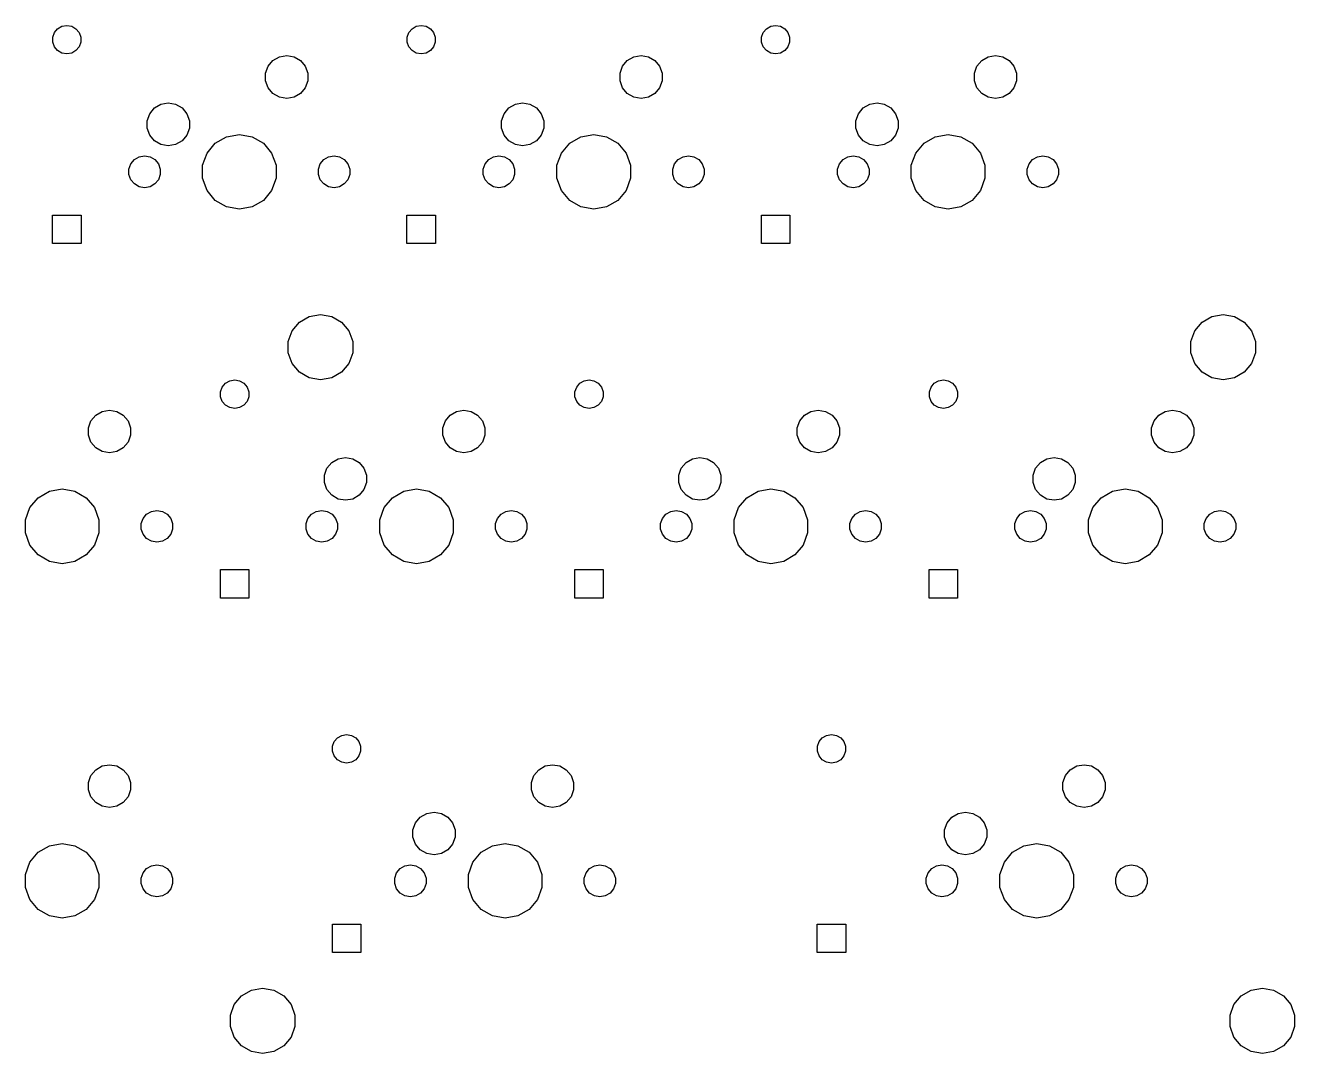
# Model space of a CAD drawing. Extents: x 30 to 168, y -145 to -30.
# Drawn here: x 99.8 to 167.8, y -145.3 to -90.2 of the extents above; entities that cross this region are included whole.
import ezdxf

# ---------------------------------------------------------------- set-up
doc = ezdxf.new("R2010")
doc.units = 0
doc.header["$MEASUREMENT"] = 0
doc.layers.add('BLACK', color=7, linetype='CONTINUOUS')

msp = doc.modelspace()

# ---------------------------------------------------------------- linework, layer by layer
at = {"layer": 'Black'}
for p, q in [((101.338, -90.5375), (101.508, -90.334)), ((101.508, -90.334), (101.738, -90.2012)), ((101.738, -90.2012), (102, -90.1551)), ((102, -90.1551), (102.262, -90.2012)), ((102.262, -90.2012), (102.492, -90.334)), ((102.492, -90.334), (102.662, -90.5375)), ((120.338, -90.5375), (120.508, -90.334)), ((120.508, -90.334), (120.738, -90.2012)), ((120.738, -90.2012), (121, -90.1551)), ((121, -90.1551), (121.262, -90.2012)), ((121.262, -90.2012), (121.492, -90.334)), ((121.492, -90.334), (121.662, -90.5375)), ((139.338, -90.5375), (139.508, -90.334)), ((139.508, -90.334), (139.738, -90.2012)), ((139.738, -90.2012), (140, -90.1551)), ((140, -90.1551), (140.262, -90.2012)), ((140.262, -90.2012), (140.492, -90.334)), ((140.492, -90.334), (140.662, -90.5375)), ((101.247, -90.7872), (101.338, -90.5375)), ((101.247, -91.0528), (101.247, -90.7872)), ((101.338, -91.3025), (101.247, -91.0528)), ((102.662, -90.5375), (102.753, -90.7872)), ((102.753, -91.0528), (102.662, -91.3025)), ((102.753, -90.7872), (102.753, -91.0528)), ((120.247, -90.7872), (120.338, -90.5375)), ((120.247, -91.0528), (120.247, -90.7872)), ((120.338, -91.3025), (120.247, -91.0528)), ((121.662, -90.5375), (121.753, -90.7872)), ((121.753, -91.0528), (121.662, -91.3025)), ((121.753, -90.7872), (121.753, -91.0528)), ((139.247, -90.7872), (139.338, -90.5375)), ((139.247, -91.0528), (139.247, -90.7872)), ((139.338, -91.3025), (139.247, -91.0528)), ((140.662, -90.5375), (140.753, -90.7872)), ((140.753, -91.0528), (140.662, -91.3025)), ((140.753, -90.7872), (140.753, -91.0528)), ((101.508, -91.506), (101.338, -91.3025)), ((101.738, -91.6388), (101.508, -91.506)), ((102, -91.6849), (101.738, -91.6388)), ((102.262, -91.6388), (102, -91.6849)), ((102.492, -91.506), (102.262, -91.6388)), ((102.662, -91.3025), (102.492, -91.506)), ((113.052, -92.0411), (113.398, -91.8418)), ((113.398, -91.8418), (113.79, -91.7726)), ((113.79, -91.7726), (114.182, -91.8418)), ((114.182, -91.8418), (114.528, -92.0411)), ((120.508, -91.506), (120.338, -91.3025)), ((120.738, -91.6388), (120.508, -91.506)), ((121, -91.6849), (120.738, -91.6388)), ((121.262, -91.6388), (121, -91.6849)), ((121.492, -91.506), (121.262, -91.6388)), ((121.662, -91.3025), (121.492, -91.506)), ((132.052, -92.0411), (132.398, -91.8418)), ((132.398, -91.8418), (132.79, -91.7726)), ((132.79, -91.7726), (133.182, -91.8418)), ((133.182, -91.8418), (133.528, -92.0411)), ((139.508, -91.506), (139.338, -91.3025)), ((139.738, -91.6388), (139.508, -91.506)), ((140, -91.6849), (139.738, -91.6388)), ((140.262, -91.6388), (140, -91.6849)), ((140.492, -91.506), (140.262, -91.6388)), ((140.662, -91.3025), (140.492, -91.506)), ((151.052, -92.0411), (151.398, -91.8418)), ((151.398, -91.8418), (151.79, -91.7726)), ((151.79, -91.7726), (152.182, -91.8418)), ((152.182, -91.8418), (152.528, -92.0411)), ((112.66, -92.7208), (112.796, -92.3463)), ((112.796, -92.3463), (113.052, -92.0411)), ((114.528, -92.0411), (114.784, -92.3463)), ((114.784, -92.3463), (114.92, -92.7208)), ((131.66, -92.7208), (131.796, -92.3463)), ((131.796, -92.3463), (132.052, -92.0411)), ((133.528, -92.0411), (133.784, -92.3463)), ((133.784, -92.3463), (133.92, -92.7208)), ((150.66, -92.7208), (150.796, -92.3463)), ((150.796, -92.3463), (151.052, -92.0411)), ((152.528, -92.0411), (152.784, -92.3463)), ((152.784, -92.3463), (152.92, -92.7208)), ((112.66, -93.1192), (112.66, -92.7208)), ((112.796, -93.4937), (112.66, -93.1192)), ((114.92, -93.1192), (114.784, -93.4937)), ((114.92, -92.7208), (114.92, -93.1192)), ((131.66, -93.1192), (131.66, -92.7208)), ((131.796, -93.4937), (131.66, -93.1192)), ((133.92, -93.1192), (133.784, -93.4937)), ((133.92, -92.7208), (133.92, -93.1192)), ((150.66, -93.1192), (150.66, -92.7208)), ((150.796, -93.4937), (150.66, -93.1192)), ((152.92, -93.1192), (152.784, -93.4937)), ((152.92, -92.7208), (152.92, -93.1192)), ((113.052, -93.7989), (112.796, -93.4937)), ((113.398, -93.9982), (113.052, -93.7989)), ((114.528, -93.7989), (114.182, -93.9982)), ((114.784, -93.4937), (114.528, -93.7989)), ((132.052, -93.7989), (131.796, -93.4937)), ((132.398, -93.9982), (132.052, -93.7989)), ((133.528, -93.7989), (133.182, -93.9982)), ((133.784, -93.4937), (133.528, -93.7989)), ((151.052, -93.7989), (150.796, -93.4937)), ((151.398, -93.9982), (151.052, -93.7989)), ((152.528, -93.7989), (152.182, -93.9982)), ((152.784, -93.4937), (152.528, -93.7989)), ((106.446, -94.8863), (106.702, -94.5811)), ((106.702, -94.5811), (107.048, -94.3818)), ((107.048, -94.3818), (107.44, -94.3126)), ((107.44, -94.3126), (107.832, -94.3818)), ((107.832, -94.3818), (108.178, -94.5811)), ((108.178, -94.5811), (108.434, -94.8863)), ((113.79, -94.0674), (113.398, -93.9982)), ((114.182, -93.9982), (113.79, -94.0674)), ((125.446, -94.8863), (125.702, -94.5811)), ((125.702, -94.5811), (126.048, -94.3818)), ((126.048, -94.3818), (126.44, -94.3126)), ((126.44, -94.3126), (126.832, -94.3818)), ((126.832, -94.3818), (127.178, -94.5811)), ((127.178, -94.5811), (127.434, -94.8863)), ((132.79, -94.0674), (132.398, -93.9982)), ((133.182, -93.9982), (132.79, -94.0674)), ((144.446, -94.8863), (144.702, -94.5811)), ((144.702, -94.5811), (145.048, -94.3818)), ((145.048, -94.3818), (145.44, -94.3126)), ((145.44, -94.3126), (145.832, -94.3818)), ((145.832, -94.3818), (146.178, -94.5811)), ((146.178, -94.5811), (146.434, -94.8863)), ((151.79, -94.0674), (151.398, -93.9982)), ((152.182, -93.9982), (151.79, -94.0674)), ((106.31, -95.2608), (106.446, -94.8863)), ((106.31, -95.6592), (106.31, -95.2608)), ((108.434, -94.8863), (108.57, -95.2608)), ((108.57, -95.2608), (108.57, -95.6592)), ((125.31, -95.2608), (125.446, -94.8863)), ((125.31, -95.6592), (125.31, -95.2608)), ((127.434, -94.8863), (127.57, -95.2608)), ((127.57, -95.2608), (127.57, -95.6592)), ((144.31, -95.2608), (144.446, -94.8863)), ((144.31, -95.6592), (144.31, -95.2608)), ((146.434, -94.8863), (146.57, -95.2608)), ((146.57, -95.2608), (146.57, -95.6592)), ((106.446, -96.0337), (106.31, -95.6592)), ((108.57, -95.6592), (108.434, -96.0337)), ((125.446, -96.0337), (125.31, -95.6592)), ((127.57, -95.6592), (127.434, -96.0337)), ((144.446, -96.0337), (144.31, -95.6592)), ((146.57, -95.6592), (146.434, -96.0337)), ((106.702, -96.3389), (106.446, -96.0337)), ((107.048, -96.5382), (106.702, -96.3389)), ((107.44, -96.6074), (107.048, -96.5382)), ((107.832, -96.5382), (107.44, -96.6074)), ((108.178, -96.3389), (107.832, -96.5382)), ((108.434, -96.0337), (108.178, -96.3389)), ((109.517, -96.9992), (109.963, -96.4667)), ((109.963, -96.4667), (110.565, -96.1192)), ((110.565, -96.1192), (111.25, -95.9985)), ((111.25, -95.9985), (111.935, -96.1192)), ((111.935, -96.1192), (112.537, -96.4667)), ((112.537, -96.4667), (112.983, -96.9992)), ((125.702, -96.3389), (125.446, -96.0337)), ((126.048, -96.5382), (125.702, -96.3389)), ((126.44, -96.6074), (126.048, -96.5382)), ((126.832, -96.5382), (126.44, -96.6074)), ((127.178, -96.3389), (126.832, -96.5382)), ((127.434, -96.0337), (127.178, -96.3389)), ((128.517, -96.9992), (128.963, -96.4667)), ((128.963, -96.4667), (129.565, -96.1192)), ((129.565, -96.1192), (130.25, -95.9985)), ((130.25, -95.9985), (130.935, -96.1192)), ((130.935, -96.1192), (131.537, -96.4667)), ((131.537, -96.4667), (131.983, -96.9992)), ((144.702, -96.3389), (144.446, -96.0337)), ((145.048, -96.5382), (144.702, -96.3389)), ((145.44, -96.6074), (145.048, -96.5382)), ((145.832, -96.5382), (145.44, -96.6074)), ((146.178, -96.3389), (145.832, -96.5382)), ((146.434, -96.0337), (146.178, -96.3389)), ((147.517, -96.9992), (147.963, -96.4667)), ((147.963, -96.4667), (148.565, -96.1192)), ((148.565, -96.1192), (149.25, -95.9985)), ((149.25, -95.9985), (149.935, -96.1192)), ((149.935, -96.1192), (150.537, -96.4667)), ((150.537, -96.4667), (150.983, -96.9992)), ((105.621, -97.3457), (105.878, -97.1974)), ((105.878, -97.1974), (106.17, -97.1458)), ((106.17, -97.1458), (106.462, -97.1974)), ((106.462, -97.1974), (106.719, -97.3457)), ((109.279, -97.6524), (109.517, -96.9992)), ((112.983, -96.9992), (113.221, -97.6524)), ((115.781, -97.3457), (116.038, -97.1974)), ((116.038, -97.1974), (116.33, -97.1458)), ((116.33, -97.1458), (116.622, -97.1974)), ((116.622, -97.1974), (116.879, -97.3457)), ((124.621, -97.3457), (124.878, -97.1974)), ((124.878, -97.1974), (125.17, -97.1458)), ((125.17, -97.1458), (125.462, -97.1974)), ((125.462, -97.1974), (125.719, -97.3457)), ((128.279, -97.6524), (128.517, -96.9992)), ((131.983, -96.9992), (132.221, -97.6524)), ((134.781, -97.3457), (135.038, -97.1974)), ((135.038, -97.1974), (135.33, -97.1458)), ((135.33, -97.1458), (135.622, -97.1974)), ((135.622, -97.1974), (135.879, -97.3457)), ((143.621, -97.3457), (143.878, -97.1974)), ((143.878, -97.1974), (144.17, -97.1458)), ((144.17, -97.1458), (144.462, -97.1974)), ((144.462, -97.1974), (144.719, -97.3457)), ((147.279, -97.6524), (147.517, -96.9992)), ((150.983, -96.9992), (151.221, -97.6524)), ((153.781, -97.3457), (154.038, -97.1974)), ((154.038, -97.1974), (154.33, -97.1458)), ((154.33, -97.1458), (154.622, -97.1974)), ((154.622, -97.1974), (154.879, -97.3457)), ((105.329, -97.8517), (105.43, -97.5729)), ((105.329, -98.1483), (105.329, -97.8517)), ((105.43, -97.5729), (105.621, -97.3457)), ((106.719, -97.3457), (106.91, -97.5729)), ((106.91, -97.5729), (107.011, -97.8517)), ((107.011, -97.8517), (107.011, -98.1483)), ((109.279, -98.3476), (109.279, -97.6524)), ((113.221, -97.6524), (113.221, -98.3476)), ((115.489, -97.8517), (115.59, -97.5729)), ((115.489, -98.1483), (115.489, -97.8517)), ((115.59, -97.5729), (115.781, -97.3457)), ((116.879, -97.3457), (117.07, -97.5729)), ((117.07, -97.5729), (117.171, -97.8517)), ((117.171, -97.8517), (117.171, -98.1483)), ((124.329, -97.8517), (124.43, -97.5729)), ((124.329, -98.1483), (124.329, -97.8517)), ((124.43, -97.5729), (124.621, -97.3457)), ((125.719, -97.3457), (125.91, -97.5729)), ((125.91, -97.5729), (126.011, -97.8517)), ((126.011, -97.8517), (126.011, -98.1483)), ((128.279, -98.3476), (128.279, -97.6524)), ((132.221, -97.6524), (132.221, -98.3476)), ((134.489, -97.8517), (134.59, -97.5729)), ((134.489, -98.1483), (134.489, -97.8517)), ((134.59, -97.5729), (134.781, -97.3457)), ((135.879, -97.3457), (136.07, -97.5729)), ((136.07, -97.5729), (136.171, -97.8517)), ((136.171, -97.8517), (136.171, -98.1483)), ((143.329, -97.8517), (143.43, -97.5729)), ((143.329, -98.1483), (143.329, -97.8517)), ((143.43, -97.5729), (143.621, -97.3457)), ((144.719, -97.3457), (144.91, -97.5729)), ((144.91, -97.5729), (145.011, -97.8517)), ((145.011, -97.8517), (145.011, -98.1483)), ((147.279, -98.3476), (147.279, -97.6524)), ((151.221, -97.6524), (151.221, -98.3476)), ((153.489, -97.8517), (153.59, -97.5729)), ((153.489, -98.1483), (153.489, -97.8517)), ((153.59, -97.5729), (153.781, -97.3457)), ((154.879, -97.3457), (155.07, -97.5729)), ((155.07, -97.5729), (155.171, -97.8517)), ((155.171, -97.8517), (155.171, -98.1483)), ((105.43, -98.4271), (105.329, -98.1483)), ((105.621, -98.6543), (105.43, -98.4271)), ((105.878, -98.8026), (105.621, -98.6543)), ((106.719, -98.6543), (106.462, -98.8026)), ((106.91, -98.4271), (106.719, -98.6543)), ((107.011, -98.1483), (106.91, -98.4271)), ((109.517, -99.0008), (109.279, -98.3476)), ((113.221, -98.3476), (112.983, -99.0008)), ((115.59, -98.4271), (115.489, -98.1483)), ((115.781, -98.6543), (115.59, -98.4271)), ((116.038, -98.8026), (115.781, -98.6543)), ((116.879, -98.6543), (116.622, -98.8026)), ((117.07, -98.4271), (116.879, -98.6543)), ((117.171, -98.1483), (117.07, -98.4271)), ((124.43, -98.4271), (124.329, -98.1483)), ((124.621, -98.6543), (124.43, -98.4271)), ((124.878, -98.8026), (124.621, -98.6543)), ((125.719, -98.6543), (125.462, -98.8026)), ((125.91, -98.4271), (125.719, -98.6543)), ((126.011, -98.1483), (125.91, -98.4271)), ((128.517, -99.0008), (128.279, -98.3476)), ((132.221, -98.3476), (131.983, -99.0008)), ((134.59, -98.4271), (134.489, -98.1483)), ((134.781, -98.6543), (134.59, -98.4271)), ((135.038, -98.8026), (134.781, -98.6543)), ((135.879, -98.6543), (135.622, -98.8026)), ((136.07, -98.4271), (135.879, -98.6543)), ((136.171, -98.1483), (136.07, -98.4271)), ((143.43, -98.4271), (143.329, -98.1483)), ((143.621, -98.6543), (143.43, -98.4271)), ((143.878, -98.8026), (143.621, -98.6543)), ((144.719, -98.6543), (144.462, -98.8026)), ((144.91, -98.4271), (144.719, -98.6543)), ((145.011, -98.1483), (144.91, -98.4271)), ((147.517, -99.0008), (147.279, -98.3476)), ((151.221, -98.3476), (150.983, -99.0008)), ((153.59, -98.4271), (153.489, -98.1483)), ((153.781, -98.6543), (153.59, -98.4271)), ((154.038, -98.8026), (153.781, -98.6543)), ((154.879, -98.6543), (154.622, -98.8026)), ((155.07, -98.4271), (154.879, -98.6543)), ((155.171, -98.1483), (155.07, -98.4271)), ((106.17, -98.8541), (105.878, -98.8026)), ((106.462, -98.8026), (106.17, -98.8541)), ((109.963, -99.5332), (109.517, -99.0008)), ((112.983, -99.0008), (112.537, -99.5332)), ((116.33, -98.8541), (116.038, -98.8026)), ((116.622, -98.8026), (116.33, -98.8541)), ((125.17, -98.8541), (124.878, -98.8026)), ((125.462, -98.8026), (125.17, -98.8541)), ((128.963, -99.5332), (128.517, -99.0008)), ((131.983, -99.0008), (131.537, -99.5332)), ((135.33, -98.8541), (135.038, -98.8026)), ((135.622, -98.8026), (135.33, -98.8541)), ((144.17, -98.8541), (143.878, -98.8026)), ((144.462, -98.8026), (144.17, -98.8541)), ((147.963, -99.5332), (147.517, -99.0008)), ((150.983, -99.0008), (150.537, -99.5332)), ((154.33, -98.8541), (154.038, -98.8026)), ((154.622, -98.8026), (154.33, -98.8541)), ((110.565, -99.8808), (109.963, -99.5332)), ((111.25, -100.002), (110.565, -99.8808)), ((111.935, -99.8808), (111.25, -100.002)), ((112.537, -99.5332), (111.935, -99.8808)), ((129.565, -99.8808), (128.963, -99.5332)), ((130.25, -100.002), (129.565, -99.8808)), ((130.935, -99.8808), (130.25, -100.002)), ((131.537, -99.5332), (130.935, -99.8808)), ((148.565, -99.8808), (147.963, -99.5332)), ((149.25, -100.002), (148.565, -99.8808)), ((149.935, -99.8808), (149.25, -100.002)), ((150.537, -99.5332), (149.935, -99.8808)), ((101.238, -101.842), (101.238, -100.318)), ((101.238, -100.318), (102.762, -100.318)), ((102.762, -100.318), (102.762, -101.842)), ((120.238, -101.842), (120.238, -100.318)), ((120.238, -100.318), (121.762, -100.318)), ((121.762, -100.318), (121.762, -101.842)), ((139.238, -101.842), (139.238, -100.318)), ((139.238, -100.318), (140.762, -100.318)), ((140.762, -100.318), (140.762, -101.842)), ((102.762, -101.842), (101.238, -101.842)), ((121.762, -101.842), (120.238, -101.842)), ((140.762, -101.842), (139.238, -101.842)), ((114.079, -106.522), (114.471, -106.054)), ((114.471, -106.054), (114.999, -105.749)), ((114.999, -105.749), (115.6, -105.643)), ((115.6, -105.643), (116.201, -105.749)), ((116.201, -105.749), (116.729, -106.054)), ((116.729, -106.054), (117.121, -106.522)), ((162.479, -106.522), (162.871, -106.054)), ((162.871, -106.054), (163.399, -105.749)), ((163.399, -105.749), (164, -105.643)), ((164, -105.643), (164.601, -105.749)), ((164.601, -105.749), (165.129, -106.054)), ((165.129, -106.054), (165.521, -106.522)), ((113.87, -107.095), (114.079, -106.522)), ((117.121, -106.522), (117.33, -107.095)), ((162.27, -107.095), (162.479, -106.522)), ((165.521, -106.522), (165.73, -107.095)), ((113.87, -107.705), (113.87, -107.095)), ((117.33, -107.095), (117.33, -107.705)), ((162.27, -107.705), (162.27, -107.095)), ((165.73, -107.095), (165.73, -107.705)), ((114.079, -108.278), (113.87, -107.705)), ((117.33, -107.705), (117.121, -108.278)), ((162.479, -108.278), (162.27, -107.705)), ((165.73, -107.705), (165.521, -108.278)), ((114.471, -108.746), (114.079, -108.278)), ((114.999, -109.051), (114.471, -108.746)), ((116.729, -108.746), (116.201, -109.051)), ((117.121, -108.278), (116.729, -108.746)), ((162.871, -108.746), (162.479, -108.278)), ((163.399, -109.051), (162.871, -108.746)), ((165.129, -108.746), (164.601, -109.051)), ((165.521, -108.278), (165.129, -108.746)), ((110.247, -109.787), (110.338, -109.538)), ((110.338, -109.538), (110.508, -109.334)), ((110.508, -109.334), (110.738, -109.201)), ((110.738, -109.201), (111, -109.155)), ((111, -109.155), (111.262, -109.201)), ((111.262, -109.201), (111.492, -109.334)), ((111.492, -109.334), (111.662, -109.538)), ((111.662, -109.538), (111.753, -109.787)), ((115.6, -109.157), (114.999, -109.051)), ((116.201, -109.051), (115.6, -109.157)), ((129.247, -109.787), (129.338, -109.538)), ((129.338, -109.538), (129.508, -109.334)), ((129.508, -109.334), (129.738, -109.201)), ((129.738, -109.201), (130, -109.155)), ((130, -109.155), (130.262, -109.201)), ((130.262, -109.201), (130.492, -109.334)), ((130.492, -109.334), (130.662, -109.538)), ((130.662, -109.538), (130.753, -109.787)), ((148.247, -109.787), (148.338, -109.538)), ((148.338, -109.538), (148.508, -109.334)), ((148.508, -109.334), (148.738, -109.201)), ((148.738, -109.201), (149, -109.155)), ((149, -109.155), (149.262, -109.201)), ((149.262, -109.201), (149.492, -109.334)), ((149.492, -109.334), (149.662, -109.538)), ((149.662, -109.538), (149.753, -109.787)), ((164, -109.157), (163.399, -109.051)), ((164.601, -109.051), (164, -109.157)), ((110.247, -110.053), (110.247, -109.787)), ((110.338, -110.302), (110.247, -110.053)), ((111.753, -110.053), (111.662, -110.302)), ((111.753, -109.787), (111.753, -110.053)), ((129.247, -110.053), (129.247, -109.787)), ((129.338, -110.302), (129.247, -110.053)), ((130.753, -110.053), (130.662, -110.302)), ((130.753, -109.787), (130.753, -110.053)), ((148.247, -110.053), (148.247, -109.787)), ((148.338, -110.302), (148.247, -110.053)), ((149.753, -110.053), (149.662, -110.302)), ((149.753, -109.787), (149.753, -110.053)), ((103.552, -111.041), (103.898, -110.842)), ((103.898, -110.842), (104.29, -110.773)), ((104.29, -110.773), (104.682, -110.842)), ((104.682, -110.842), (105.028, -111.041)), ((110.508, -110.506), (110.338, -110.302)), ((110.738, -110.639), (110.508, -110.506)), ((111, -110.685), (110.738, -110.639)), ((111.262, -110.639), (111, -110.685)), ((111.492, -110.506), (111.262, -110.639)), ((111.662, -110.302), (111.492, -110.506)), ((122.552, -111.041), (122.898, -110.842)), ((122.898, -110.842), (123.29, -110.773)), ((123.29, -110.773), (123.682, -110.842)), ((123.682, -110.842), (124.028, -111.041)), ((129.508, -110.506), (129.338, -110.302)), ((129.738, -110.639), (129.508, -110.506)), ((130, -110.685), (129.738, -110.639)), ((130.262, -110.639), (130, -110.685)), ((130.492, -110.506), (130.262, -110.639)), ((130.662, -110.302), (130.492, -110.506)), ((141.552, -111.041), (141.898, -110.842)), ((141.898, -110.842), (142.29, -110.773)), ((142.29, -110.773), (142.682, -110.842)), ((142.682, -110.842), (143.028, -111.041)), ((148.508, -110.506), (148.338, -110.302)), ((148.738, -110.639), (148.508, -110.506)), ((149, -110.685), (148.738, -110.639)), ((149.262, -110.639), (149, -110.685)), ((149.492, -110.506), (149.262, -110.639)), ((149.662, -110.302), (149.492, -110.506)), ((160.552, -111.041), (160.898, -110.842)), ((160.898, -110.842), (161.29, -110.773)), ((161.29, -110.773), (161.682, -110.842)), ((161.682, -110.842), (162.028, -111.041)), ((103.16, -111.721), (103.296, -111.346)), ((103.296, -111.346), (103.552, -111.041)), ((105.028, -111.041), (105.284, -111.346)), ((105.284, -111.346), (105.42, -111.721)), ((122.16, -111.721), (122.296, -111.346)), ((122.296, -111.346), (122.552, -111.041)), ((124.028, -111.041), (124.284, -111.346)), ((124.284, -111.346), (124.42, -111.721)), ((141.16, -111.721), (141.296, -111.346)), ((141.296, -111.346), (141.552, -111.041)), ((143.028, -111.041), (143.284, -111.346)), ((143.284, -111.346), (143.42, -111.721)), ((160.16, -111.721), (160.296, -111.346)), ((160.296, -111.346), (160.552, -111.041)), ((162.028, -111.041), (162.284, -111.346)), ((162.284, -111.346), (162.42, -111.721)), ((103.16, -112.119), (103.16, -111.721)), ((103.296, -112.494), (103.16, -112.119)), ((105.42, -112.119), (105.284, -112.494)), ((105.42, -111.721), (105.42, -112.119)), ((122.16, -112.119), (122.16, -111.721)), ((122.296, -112.494), (122.16, -112.119)), ((124.42, -112.119), (124.284, -112.494)), ((124.42, -111.721), (124.42, -112.119)), ((141.16, -112.119), (141.16, -111.721)), ((141.296, -112.494), (141.16, -112.119)), ((143.42, -112.119), (143.284, -112.494)), ((143.42, -111.721), (143.42, -112.119)), ((160.16, -112.119), (160.16, -111.721)), ((160.296, -112.494), (160.16, -112.119)), ((162.42, -112.119), (162.284, -112.494)), ((162.42, -111.721), (162.42, -112.119)), ((103.552, -112.799), (103.296, -112.494)), ((103.898, -112.998), (103.552, -112.799)), ((105.028, -112.799), (104.682, -112.998)), ((105.284, -112.494), (105.028, -112.799)), ((122.552, -112.799), (122.296, -112.494)), ((122.898, -112.998), (122.552, -112.799)), ((124.028, -112.799), (123.682, -112.998)), ((124.284, -112.494), (124.028, -112.799)), ((141.552, -112.799), (141.296, -112.494)), ((141.898, -112.998), (141.552, -112.799)), ((143.028, -112.799), (142.682, -112.998)), ((143.284, -112.494), (143.028, -112.799)), ((160.552, -112.799), (160.296, -112.494)), ((160.898, -112.998), (160.552, -112.799)), ((162.028, -112.799), (161.682, -112.998)), ((162.284, -112.494), (162.028, -112.799)), ((104.29, -113.067), (103.898, -112.998)), ((104.682, -112.998), (104.29, -113.067)), ((115.946, -113.886), (116.202, -113.581)), ((116.202, -113.581), (116.548, -113.382)), ((116.548, -113.382), (116.94, -113.313)), ((116.94, -113.313), (117.332, -113.382)), ((117.332, -113.382), (117.678, -113.581)), ((117.678, -113.581), (117.934, -113.886)), ((123.29, -113.067), (122.898, -112.998)), ((123.682, -112.998), (123.29, -113.067)), ((134.946, -113.886), (135.202, -113.581)), ((135.202, -113.581), (135.548, -113.382)), ((135.548, -113.382), (135.94, -113.313)), ((135.94, -113.313), (136.332, -113.382)), ((136.332, -113.382), (136.678, -113.581)), ((136.678, -113.581), (136.934, -113.886)), ((142.29, -113.067), (141.898, -112.998)), ((142.682, -112.998), (142.29, -113.067)), ((153.946, -113.886), (154.202, -113.581)), ((154.202, -113.581), (154.548, -113.382)), ((154.548, -113.382), (154.94, -113.313)), ((154.94, -113.313), (155.332, -113.382)), ((155.332, -113.382), (155.678, -113.581)), ((155.678, -113.581), (155.934, -113.886)), ((161.29, -113.067), (160.898, -112.998)), ((161.682, -112.998), (161.29, -113.067)), ((115.81, -114.261), (115.946, -113.886)), ((115.81, -114.659), (115.81, -114.261)), ((117.934, -113.886), (118.07, -114.261)), ((118.07, -114.261), (118.07, -114.659)), ((134.81, -114.261), (134.946, -113.886)), ((134.81, -114.659), (134.81, -114.261)), ((136.934, -113.886), (137.07, -114.261)), ((137.07, -114.261), (137.07, -114.659)), ((153.81, -114.261), (153.946, -113.886)), ((153.81, -114.659), (153.81, -114.261)), ((155.934, -113.886), (156.07, -114.261)), ((156.07, -114.261), (156.07, -114.659)), ((101.065, -115.119), (101.75, -114.998)), ((101.75, -114.998), (102.435, -115.119)), ((115.946, -115.034), (115.81, -114.659)), ((118.07, -114.659), (117.934, -115.034)), ((120.065, -115.119), (120.75, -114.998)), ((120.75, -114.998), (121.435, -115.119)), ((134.946, -115.034), (134.81, -114.659)), ((137.07, -114.659), (136.934, -115.034)), ((139.065, -115.119), (139.75, -114.998)), ((139.75, -114.998), (140.435, -115.119)), ((153.946, -115.034), (153.81, -114.659)), ((156.07, -114.659), (155.934, -115.034)), ((158.065, -115.119), (158.75, -114.998)), ((158.75, -114.998), (159.435, -115.119)), ((100.017, -115.999), (100.463, -115.467)), ((100.463, -115.467), (101.065, -115.119)), ((102.435, -115.119), (103.037, -115.467)), ((103.037, -115.467), (103.483, -115.999)), ((116.202, -115.339), (115.946, -115.034)), ((116.548, -115.538), (116.202, -115.339)), ((116.94, -115.607), (116.548, -115.538)), ((117.332, -115.538), (116.94, -115.607)), ((117.678, -115.339), (117.332, -115.538)), ((117.934, -115.034), (117.678, -115.339)), ((119.017, -115.999), (119.463, -115.467)), ((119.463, -115.467), (120.065, -115.119)), ((121.435, -115.119), (122.037, -115.467)), ((122.037, -115.467), (122.483, -115.999)), ((135.202, -115.339), (134.946, -115.034)), ((135.548, -115.538), (135.202, -115.339)), ((135.94, -115.607), (135.548, -115.538)), ((136.332, -115.538), (135.94, -115.607)), ((136.678, -115.339), (136.332, -115.538)), ((136.934, -115.034), (136.678, -115.339)), ((138.017, -115.999), (138.463, -115.467)), ((138.463, -115.467), (139.065, -115.119)), ((140.435, -115.119), (141.037, -115.467)), ((141.037, -115.467), (141.483, -115.999)), ((154.202, -115.339), (153.946, -115.034)), ((154.548, -115.538), (154.202, -115.339)), ((154.94, -115.607), (154.548, -115.538)), ((155.332, -115.538), (154.94, -115.607)), ((155.678, -115.339), (155.332, -115.538)), ((155.934, -115.034), (155.678, -115.339)), ((157.017, -115.999), (157.463, -115.467)), ((157.463, -115.467), (158.065, -115.119)), ((159.435, -115.119), (160.037, -115.467)), ((160.037, -115.467), (160.483, -115.999)), ((99.7789, -116.652), (100.017, -115.999)), ((103.483, -115.999), (103.721, -116.652)), ((106.09, -116.573), (106.281, -116.346)), ((106.281, -116.346), (106.538, -116.197)), ((106.538, -116.197), (106.83, -116.146)), ((106.83, -116.146), (107.122, -116.197)), ((107.122, -116.197), (107.379, -116.346)), ((107.379, -116.346), (107.57, -116.573)), ((114.93, -116.573), (115.121, -116.346)), ((115.121, -116.346), (115.378, -116.197)), ((115.378, -116.197), (115.67, -116.146)), ((115.67, -116.146), (115.962, -116.197)), ((115.962, -116.197), (116.219, -116.346)), ((116.219, -116.346), (116.41, -116.573)), ((118.779, -116.652), (119.017, -115.999)), ((122.483, -115.999), (122.721, -116.652)), ((125.09, -116.573), (125.281, -116.346)), ((125.281, -116.346), (125.538, -116.197)), ((125.538, -116.197), (125.83, -116.146)), ((125.83, -116.146), (126.122, -116.197)), ((126.122, -116.197), (126.379, -116.346)), ((126.379, -116.346), (126.57, -116.573)), ((133.93, -116.573), (134.121, -116.346)), ((134.121, -116.346), (134.378, -116.197)), ((134.378, -116.197), (134.67, -116.146)), ((134.67, -116.146), (134.962, -116.197)), ((134.962, -116.197), (135.219, -116.346)), ((135.219, -116.346), (135.41, -116.573)), ((137.779, -116.652), (138.017, -115.999)), ((141.483, -115.999), (141.721, -116.652)), ((144.09, -116.573), (144.281, -116.346)), ((144.281, -116.346), (144.538, -116.197)), ((144.538, -116.197), (144.83, -116.146)), ((144.83, -116.146), (145.122, -116.197)), ((145.122, -116.197), (145.379, -116.346)), ((145.379, -116.346), (145.57, -116.573)), ((152.93, -116.573), (153.121, -116.346)), ((153.121, -116.346), (153.378, -116.197)), ((153.378, -116.197), (153.67, -116.146)), ((153.67, -116.146), (153.962, -116.197)), ((153.962, -116.197), (154.219, -116.346)), ((154.219, -116.346), (154.41, -116.573)), ((156.779, -116.652), (157.017, -115.999)), ((160.483, -115.999), (160.721, -116.652)), ((163.09, -116.573), (163.281, -116.346)), ((163.281, -116.346), (163.538, -116.197)), ((163.538, -116.197), (163.83, -116.146)), ((163.83, -116.146), (164.122, -116.197)), ((164.122, -116.197), (164.379, -116.346)), ((164.379, -116.346), (164.57, -116.573)), ((99.7789, -117.348), (99.7789, -116.652)), ((103.721, -116.652), (103.721, -117.348)), ((105.989, -116.852), (106.09, -116.573)), ((105.989, -117.148), (105.989, -116.852)), ((107.57, -116.573), (107.671, -116.852)), ((107.671, -116.852), (107.671, -117.148)), ((114.829, -116.852), (114.93, -116.573)), ((114.829, -117.148), (114.829, -116.852)), ((116.41, -116.573), (116.511, -116.852)), ((116.511, -116.852), (116.511, -117.148)), ((118.779, -117.348), (118.779, -116.652)), ((122.721, -116.652), (122.721, -117.348)), ((124.989, -116.852), (125.09, -116.573)), ((124.989, -117.148), (124.989, -116.852)), ((126.57, -116.573), (126.671, -116.852)), ((126.671, -116.852), (126.671, -117.148)), ((133.829, -116.852), (133.93, -116.573)), ((133.829, -117.148), (133.829, -116.852)), ((135.41, -116.573), (135.511, -116.852)), ((135.511, -116.852), (135.511, -117.148)), ((137.779, -117.348), (137.779, -116.652)), ((141.721, -116.652), (141.721, -117.348)), ((143.989, -116.852), (144.09, -116.573)), ((143.989, -117.148), (143.989, -116.852)), ((145.57, -116.573), (145.671, -116.852)), ((145.671, -116.852), (145.671, -117.148)), ((152.829, -116.852), (152.93, -116.573)), ((152.829, -117.148), (152.829, -116.852)), ((154.41, -116.573), (154.511, -116.852)), ((154.511, -116.852), (154.511, -117.148)), ((156.779, -117.348), (156.779, -116.652)), ((160.721, -116.652), (160.721, -117.348)), ((162.989, -116.852), (163.09, -116.573)), ((162.989, -117.148), (162.989, -116.852)), ((164.57, -116.573), (164.671, -116.852)), ((164.671, -116.852), (164.671, -117.148)), ((100.017, -118.001), (99.7789, -117.348)), ((103.721, -117.348), (103.483, -118.001)), ((106.09, -117.427), (105.989, -117.148)), ((106.281, -117.654), (106.09, -117.427)), ((106.538, -117.803), (106.281, -117.654)), ((107.379, -117.654), (107.122, -117.803)), ((107.57, -117.427), (107.379, -117.654)), ((107.671, -117.148), (107.57, -117.427)), ((114.93, -117.427), (114.829, -117.148)), ((115.121, -117.654), (114.93, -117.427)), ((115.378, -117.803), (115.121, -117.654)), ((116.219, -117.654), (115.962, -117.803)), ((116.41, -117.427), (116.219, -117.654)), ((116.511, -117.148), (116.41, -117.427)), ((119.017, -118.001), (118.779, -117.348)), ((122.721, -117.348), (122.483, -118.001)), ((125.09, -117.427), (124.989, -117.148)), ((125.281, -117.654), (125.09, -117.427)), ((125.538, -117.803), (125.281, -117.654)), ((126.379, -117.654), (126.122, -117.803)), ((126.57, -117.427), (126.379, -117.654)), ((126.671, -117.148), (126.57, -117.427)), ((133.93, -117.427), (133.829, -117.148)), ((134.121, -117.654), (133.93, -117.427)), ((134.378, -117.803), (134.121, -117.654)), ((135.219, -117.654), (134.962, -117.803)), ((135.41, -117.427), (135.219, -117.654)), ((135.511, -117.148), (135.41, -117.427)), ((138.017, -118.001), (137.779, -117.348)), ((141.721, -117.348), (141.483, -118.001)), ((144.09, -117.427), (143.989, -117.148)), ((144.281, -117.654), (144.09, -117.427)), ((144.538, -117.803), (144.281, -117.654)), ((145.379, -117.654), (145.122, -117.803)), ((145.57, -117.427), (145.379, -117.654)), ((145.671, -117.148), (145.57, -117.427)), ((152.93, -117.427), (152.829, -117.148)), ((153.121, -117.654), (152.93, -117.427)), ((153.378, -117.803), (153.121, -117.654)), ((154.219, -117.654), (153.962, -117.803)), ((154.41, -117.427), (154.219, -117.654)), ((154.511, -117.148), (154.41, -117.427)), ((157.017, -118.001), (156.779, -117.348)), ((160.721, -117.348), (160.483, -118.001)), ((163.09, -117.427), (162.989, -117.148)), ((163.281, -117.654), (163.09, -117.427)), ((163.538, -117.803), (163.281, -117.654)), ((164.379, -117.654), (164.122, -117.803)), ((164.57, -117.427), (164.379, -117.654)), ((164.671, -117.148), (164.57, -117.427)), ((100.463, -118.533), (100.017, -118.001)), ((103.483, -118.001), (103.037, -118.533)), ((106.83, -117.854), (106.538, -117.803)), ((107.122, -117.803), (106.83, -117.854)), ((115.67, -117.854), (115.378, -117.803)), ((115.962, -117.803), (115.67, -117.854)), ((119.463, -118.533), (119.017, -118.001)), ((122.483, -118.001), (122.037, -118.533)), ((125.83, -117.854), (125.538, -117.803)), ((126.122, -117.803), (125.83, -117.854)), ((134.67, -117.854), (134.378, -117.803)), ((134.962, -117.803), (134.67, -117.854)), ((138.463, -118.533), (138.017, -118.001)), ((141.483, -118.001), (141.037, -118.533)), ((144.83, -117.854), (144.538, -117.803)), ((145.122, -117.803), (144.83, -117.854)), ((153.67, -117.854), (153.378, -117.803)), ((153.962, -117.803), (153.67, -117.854)), ((157.463, -118.533), (157.017, -118.001)), ((160.483, -118.001), (160.037, -118.533)), ((163.83, -117.854), (163.538, -117.803)), ((164.122, -117.803), (163.83, -117.854)), ((101.065, -118.881), (100.463, -118.533)), ((101.75, -119.002), (101.065, -118.881)), ((102.435, -118.881), (101.75, -119.002)), ((103.037, -118.533), (102.435, -118.881)), ((120.065, -118.881), (119.463, -118.533)), ((120.75, -119.002), (120.065, -118.881)), ((121.435, -118.881), (120.75, -119.002)), ((122.037, -118.533), (121.435, -118.881)), ((139.065, -118.881), (138.463, -118.533)), ((139.75, -119.002), (139.065, -118.881)), ((140.435, -118.881), (139.75, -119.002)), ((141.037, -118.533), (140.435, -118.881)), ((158.065, -118.881), (157.463, -118.533)), ((158.75, -119.002), (158.065, -118.881)), ((159.435, -118.881), (158.75, -119.002)), ((160.037, -118.533), (159.435, -118.881)), ((110.238, -120.842), (110.238, -119.318)), ((110.238, -119.318), (111.762, -119.318)), ((111.762, -119.318), (111.762, -120.842)), ((129.238, -120.842), (129.238, -119.318)), ((129.238, -119.318), (130.762, -119.318)), ((130.762, -119.318), (130.762, -120.842)), ((148.238, -120.842), (148.238, -119.318)), ((148.238, -119.318), (149.762, -119.318)), ((149.762, -119.318), (149.762, -120.842)), ((111.762, -120.842), (110.238, -120.842)), ((130.762, -120.842), (129.238, -120.842)), ((149.762, -120.842), (148.238, -120.842)), ((116.247, -128.787), (116.338, -128.538)), ((116.338, -128.538), (116.508, -128.334)), ((116.508, -128.334), (116.738, -128.201)), ((116.738, -128.201), (117, -128.155)), ((117, -128.155), (117.262, -128.201)), ((117.262, -128.201), (117.492, -128.334)), ((117.492, -128.334), (117.662, -128.538)), ((117.662, -128.538), (117.753, -128.787)), ((142.247, -128.787), (142.338, -128.538)), ((142.338, -128.538), (142.508, -128.334)), ((142.508, -128.334), (142.738, -128.201)), ((142.738, -128.201), (143, -128.155)), ((143, -128.155), (143.262, -128.201)), ((143.262, -128.201), (143.492, -128.334)), ((143.492, -128.334), (143.662, -128.538)), ((143.662, -128.538), (143.753, -128.787)), ((116.247, -129.053), (116.247, -128.787)), ((116.338, -129.302), (116.247, -129.053)), ((117.753, -129.053), (117.662, -129.302)), ((117.753, -128.787), (117.753, -129.053)), ((142.247, -129.053), (142.247, -128.787)), ((142.338, -129.302), (142.247, -129.053)), ((143.753, -129.053), (143.662, -129.302)), ((143.753, -128.787), (143.753, -129.053)), ((103.552, -130.041), (103.898, -129.842)), ((103.898, -129.842), (104.29, -129.773)), ((104.29, -129.773), (104.682, -129.842)), ((104.682, -129.842), (105.028, -130.041)), ((116.508, -129.506), (116.338, -129.302)), ((116.738, -129.639), (116.508, -129.506)), ((117, -129.685), (116.738, -129.639)), ((117.262, -129.639), (117, -129.685)), ((117.492, -129.506), (117.262, -129.639)), ((117.662, -129.302), (117.492, -129.506)), ((127.302, -130.041), (127.648, -129.842)), ((127.648, -129.842), (128.04, -129.773)), ((128.04, -129.773), (128.432, -129.842)), ((128.432, -129.842), (128.778, -130.041)), ((142.508, -129.506), (142.338, -129.302)), ((142.738, -129.639), (142.508, -129.506)), ((143, -129.685), (142.738, -129.639)), ((143.262, -129.639), (143, -129.685)), ((143.492, -129.506), (143.262, -129.639)), ((143.662, -129.302), (143.492, -129.506)), ((155.802, -130.041), (156.148, -129.842)), ((156.148, -129.842), (156.54, -129.773)), ((156.54, -129.773), (156.932, -129.842)), ((156.932, -129.842), (157.278, -130.041)), ((103.16, -130.721), (103.296, -130.346)), ((103.296, -130.346), (103.552, -130.041)), ((105.028, -130.041), (105.284, -130.346)), ((105.284, -130.346), (105.42, -130.721)), ((126.91, -130.721), (127.046, -130.346)), ((127.046, -130.346), (127.302, -130.041)), ((128.778, -130.041), (129.034, -130.346)), ((129.034, -130.346), (129.17, -130.721)), ((155.41, -130.721), (155.546, -130.346)), ((155.546, -130.346), (155.802, -130.041)), ((157.278, -130.041), (157.534, -130.346)), ((157.534, -130.346), (157.67, -130.721)), ((103.16, -131.119), (103.16, -130.721)), ((103.296, -131.494), (103.16, -131.119)), ((105.42, -131.119), (105.284, -131.494)), ((105.42, -130.721), (105.42, -131.119)), ((126.91, -131.119), (126.91, -130.721)), ((127.046, -131.494), (126.91, -131.119)), ((129.17, -131.119), (129.034, -131.494)), ((129.17, -130.721), (129.17, -131.119)), ((155.41, -131.119), (155.41, -130.721)), ((155.546, -131.494), (155.41, -131.119)), ((157.67, -131.119), (157.534, -131.494)), ((157.67, -130.721), (157.67, -131.119)), ((103.552, -131.799), (103.296, -131.494)), ((103.898, -131.998), (103.552, -131.799)), ((104.29, -132.067), (103.898, -131.998)), ((104.682, -131.998), (104.29, -132.067)), ((105.028, -131.799), (104.682, -131.998)), ((105.284, -131.494), (105.028, -131.799)), ((127.302, -131.799), (127.046, -131.494)), ((127.648, -131.998), (127.302, -131.799)), ((128.04, -132.067), (127.648, -131.998)), ((128.432, -131.998), (128.04, -132.067)), ((128.778, -131.799), (128.432, -131.998)), ((129.034, -131.494), (128.778, -131.799)), ((155.802, -131.799), (155.546, -131.494)), ((156.148, -131.998), (155.802, -131.799)), ((156.54, -132.067), (156.148, -131.998)), ((156.932, -131.998), (156.54, -132.067)), ((157.278, -131.799), (156.932, -131.998)), ((157.534, -131.494), (157.278, -131.799)), ((120.696, -132.886), (120.952, -132.581)), ((120.952, -132.581), (121.298, -132.382)), ((121.298, -132.382), (121.69, -132.313)), ((121.69, -132.313), (122.082, -132.382)), ((122.082, -132.382), (122.428, -132.581)), ((122.428, -132.581), (122.684, -132.886)), ((149.196, -132.886), (149.452, -132.581)), ((149.452, -132.581), (149.798, -132.382)), ((149.798, -132.382), (150.19, -132.313)), ((150.19, -132.313), (150.582, -132.382)), ((150.582, -132.382), (150.928, -132.581)), ((150.928, -132.581), (151.184, -132.886)), ((120.56, -133.261), (120.696, -132.886)), ((120.56, -133.659), (120.56, -133.261)), ((122.684, -132.886), (122.82, -133.261)), ((122.82, -133.261), (122.82, -133.659)), ((149.06, -133.261), (149.196, -132.886)), ((149.06, -133.659), (149.06, -133.261)), ((151.184, -132.886), (151.32, -133.261)), ((151.32, -133.261), (151.32, -133.659)), ((101.065, -134.119), (101.75, -133.998)), ((101.75, -133.998), (102.435, -134.119)), ((120.696, -134.034), (120.56, -133.659)), ((120.952, -134.339), (120.696, -134.034)), ((122.684, -134.034), (122.428, -134.339)), ((122.82, -133.659), (122.684, -134.034)), ((124.815, -134.119), (125.5, -133.998)), ((125.5, -133.998), (126.185, -134.119)), ((149.196, -134.034), (149.06, -133.659)), ((149.452, -134.339), (149.196, -134.034)), ((151.184, -134.034), (150.928, -134.339)), ((151.32, -133.659), (151.184, -134.034)), ((153.315, -134.119), (154, -133.998)), ((154, -133.998), (154.685, -134.119)), ((100.017, -134.999), (100.463, -134.467)), ((100.463, -134.467), (101.065, -134.119)), ((102.435, -134.119), (103.037, -134.467)), ((103.037, -134.467), (103.483, -134.999)), ((121.298, -134.538), (120.952, -134.339)), ((121.69, -134.607), (121.298, -134.538)), ((122.082, -134.538), (121.69, -134.607)), ((122.428, -134.339), (122.082, -134.538)), ((123.767, -134.999), (124.213, -134.467)), ((124.213, -134.467), (124.815, -134.119)), ((126.185, -134.119), (126.787, -134.467)), ((126.787, -134.467), (127.233, -134.999)), ((149.798, -134.538), (149.452, -134.339)), ((150.19, -134.607), (149.798, -134.538)), ((150.582, -134.538), (150.19, -134.607)), ((150.928, -134.339), (150.582, -134.538)), ((152.267, -134.999), (152.713, -134.467)), ((152.713, -134.467), (153.315, -134.119)), ((154.685, -134.119), (155.287, -134.467)), ((155.287, -134.467), (155.733, -134.999)), ((99.7789, -135.652), (100.017, -134.999)), ((103.483, -134.999), (103.721, -135.652)), ((106.09, -135.573), (106.281, -135.346)), ((106.281, -135.346), (106.538, -135.197)), ((106.538, -135.197), (106.83, -135.146)), ((106.83, -135.146), (107.122, -135.197)), ((107.122, -135.197), (107.379, -135.346)), ((107.379, -135.346), (107.57, -135.573)), ((119.68, -135.573), (119.871, -135.346)), ((119.871, -135.346), (120.128, -135.197)), ((120.128, -135.197), (120.42, -135.146)), ((120.42, -135.146), (120.712, -135.197)), ((120.712, -135.197), (120.969, -135.346)), ((120.969, -135.346), (121.16, -135.573)), ((123.529, -135.652), (123.767, -134.999)), ((127.233, -134.999), (127.471, -135.652)), ((129.84, -135.573), (130.031, -135.346)), ((130.031, -135.346), (130.288, -135.197)), ((130.288, -135.197), (130.58, -135.146)), ((130.58, -135.146), (130.872, -135.197)), ((130.872, -135.197), (131.129, -135.346)), ((131.129, -135.346), (131.32, -135.573)), ((148.18, -135.573), (148.371, -135.346)), ((148.371, -135.346), (148.628, -135.197)), ((148.628, -135.197), (148.92, -135.146)), ((148.92, -135.146), (149.212, -135.197)), ((149.212, -135.197), (149.469, -135.346)), ((149.469, -135.346), (149.66, -135.573)), ((152.029, -135.652), (152.267, -134.999)), ((155.733, -134.999), (155.971, -135.652)), ((158.34, -135.573), (158.531, -135.346)), ((158.531, -135.346), (158.788, -135.197)), ((158.788, -135.197), (159.08, -135.146)), ((159.08, -135.146), (159.372, -135.197)), ((159.372, -135.197), (159.629, -135.346)), ((159.629, -135.346), (159.82, -135.573)), ((99.7789, -136.348), (99.7789, -135.652)), ((103.721, -135.652), (103.721, -136.348)), ((105.989, -135.852), (106.09, -135.573)), ((105.989, -136.148), (105.989, -135.852)), ((107.57, -135.573), (107.671, -135.852)), ((107.671, -135.852), (107.671, -136.148)), ((119.579, -135.852), (119.68, -135.573)), ((119.579, -136.148), (119.579, -135.852)), ((121.16, -135.573), (121.261, -135.852)), ((121.261, -135.852), (121.261, -136.148)), ((123.529, -136.348), (123.529, -135.652)), ((127.471, -135.652), (127.471, -136.348)), ((129.739, -135.852), (129.84, -135.573)), ((129.739, -136.148), (129.739, -135.852)), ((131.32, -135.573), (131.421, -135.852)), ((131.421, -135.852), (131.421, -136.148)), ((148.079, -135.852), (148.18, -135.573)), ((148.079, -136.148), (148.079, -135.852)), ((149.66, -135.573), (149.761, -135.852)), ((149.761, -135.852), (149.761, -136.148)), ((152.029, -136.348), (152.029, -135.652)), ((155.971, -135.652), (155.971, -136.348)), ((158.239, -135.852), (158.34, -135.573)), ((158.239, -136.148), (158.239, -135.852)), ((159.82, -135.573), (159.921, -135.852)), ((159.921, -135.852), (159.921, -136.148)), ((100.017, -137.001), (99.7789, -136.348)), ((103.721, -136.348), (103.483, -137.001)), ((106.09, -136.427), (105.989, -136.148)), ((106.281, -136.654), (106.09, -136.427)), ((106.538, -136.803), (106.281, -136.654)), ((107.379, -136.654), (107.122, -136.803)), ((107.57, -136.427), (107.379, -136.654)), ((107.671, -136.148), (107.57, -136.427)), ((119.68, -136.427), (119.579, -136.148)), ((119.871, -136.654), (119.68, -136.427)), ((120.128, -136.803), (119.871, -136.654)), ((120.969, -136.654), (120.712, -136.803)), ((121.16, -136.427), (120.969, -136.654)), ((121.261, -136.148), (121.16, -136.427)), ((123.767, -137.001), (123.529, -136.348)), ((127.471, -136.348), (127.233, -137.001)), ((129.84, -136.427), (129.739, -136.148)), ((130.031, -136.654), (129.84, -136.427)), ((130.288, -136.803), (130.031, -136.654)), ((131.129, -136.654), (130.872, -136.803)), ((131.32, -136.427), (131.129, -136.654)), ((131.421, -136.148), (131.32, -136.427)), ((148.18, -136.427), (148.079, -136.148)), ((148.371, -136.654), (148.18, -136.427)), ((148.628, -136.803), (148.371, -136.654)), ((149.469, -136.654), (149.212, -136.803)), ((149.66, -136.427), (149.469, -136.654)), ((149.761, -136.148), (149.66, -136.427)), ((152.267, -137.001), (152.029, -136.348)), ((155.971, -136.348), (155.733, -137.001)), ((158.34, -136.427), (158.239, -136.148)), ((158.531, -136.654), (158.34, -136.427)), ((158.788, -136.803), (158.531, -136.654)), ((159.629, -136.654), (159.372, -136.803)), ((159.82, -136.427), (159.629, -136.654)), ((159.921, -136.148), (159.82, -136.427)), ((100.463, -137.533), (100.017, -137.001)), ((103.483, -137.001), (103.037, -137.533)), ((106.83, -136.854), (106.538, -136.803)), ((107.122, -136.803), (106.83, -136.854)), ((120.42, -136.854), (120.128, -136.803)), ((120.712, -136.803), (120.42, -136.854)), ((124.213, -137.533), (123.767, -137.001)), ((127.233, -137.001), (126.787, -137.533)), ((130.58, -136.854), (130.288, -136.803)), ((130.872, -136.803), (130.58, -136.854)), ((148.92, -136.854), (148.628, -136.803)), ((149.212, -136.803), (148.92, -136.854)), ((152.713, -137.533), (152.267, -137.001)), ((155.733, -137.001), (155.287, -137.533)), ((159.08, -136.854), (158.788, -136.803)), ((159.372, -136.803), (159.08, -136.854)), ((101.065, -137.881), (100.463, -137.533)), ((101.75, -138.002), (101.065, -137.881)), ((102.435, -137.881), (101.75, -138.002)), ((103.037, -137.533), (102.435, -137.881)), ((124.815, -137.881), (124.213, -137.533)), ((125.5, -138.002), (124.815, -137.881)), ((126.185, -137.881), (125.5, -138.002)), ((126.787, -137.533), (126.185, -137.881)), ((153.315, -137.881), (152.713, -137.533)), ((154, -138.002), (153.315, -137.881)), ((154.685, -137.881), (154, -138.002)), ((155.287, -137.533), (154.685, -137.881)), ((116.238, -139.842), (116.238, -138.318)), ((116.238, -138.318), (117.762, -138.318)), ((117.762, -138.318), (117.762, -139.842)), ((142.238, -139.842), (142.238, -138.318)), ((142.238, -138.318), (143.762, -138.318)), ((143.762, -138.318), (143.762, -139.842)), ((117.762, -139.842), (116.238, -139.842)), ((143.762, -139.842), (142.238, -139.842)), ((110.979, -142.622), (111.371, -142.154)), ((111.371, -142.154), (111.899, -141.849)), ((111.899, -141.849), (112.5, -141.743)), ((112.5, -141.743), (113.101, -141.849)), ((113.101, -141.849), (113.629, -142.154)), ((113.629, -142.154), (114.021, -142.622)), ((164.579, -142.622), (164.971, -142.154)), ((164.971, -142.154), (165.499, -141.849)), ((165.499, -141.849), (166.1, -141.743)), ((166.1, -141.743), (166.701, -141.849)), ((166.701, -141.849), (167.229, -142.154)), ((167.229, -142.154), (167.621, -142.622)), ((110.77, -143.195), (110.979, -142.622)), ((114.021, -142.622), (114.23, -143.195)), ((164.37, -143.195), (164.579, -142.622)), ((167.621, -142.622), (167.83, -143.195)), ((110.77, -143.805), (110.77, -143.195)), ((114.23, -143.195), (114.23, -143.805)), ((164.37, -143.805), (164.37, -143.195)), ((167.83, -143.195), (167.83, -143.805)), ((110.979, -144.378), (110.77, -143.805)), ((114.23, -143.805), (114.021, -144.378)), ((164.579, -144.378), (164.37, -143.805)), ((167.83, -143.805), (167.621, -144.378)), ((111.371, -144.846), (110.979, -144.378)), ((111.899, -145.151), (111.371, -144.846)), ((113.629, -144.846), (113.101, -145.151)), ((114.021, -144.378), (113.629, -144.846)), ((164.971, -144.846), (164.579, -144.378)), ((165.499, -145.151), (164.971, -144.846)), ((167.229, -144.846), (166.701, -145.151)), ((167.621, -144.378), (167.229, -144.846)), ((112.5, -145.257), (111.899, -145.151)), ((113.101, -145.151), (112.5, -145.257)), ((166.1, -145.257), (165.499, -145.151)), ((166.701, -145.151), (166.1, -145.257))]:
    msp.add_line(p, q, dxfattribs=at)

doc.saveas('drawing.dxf')
